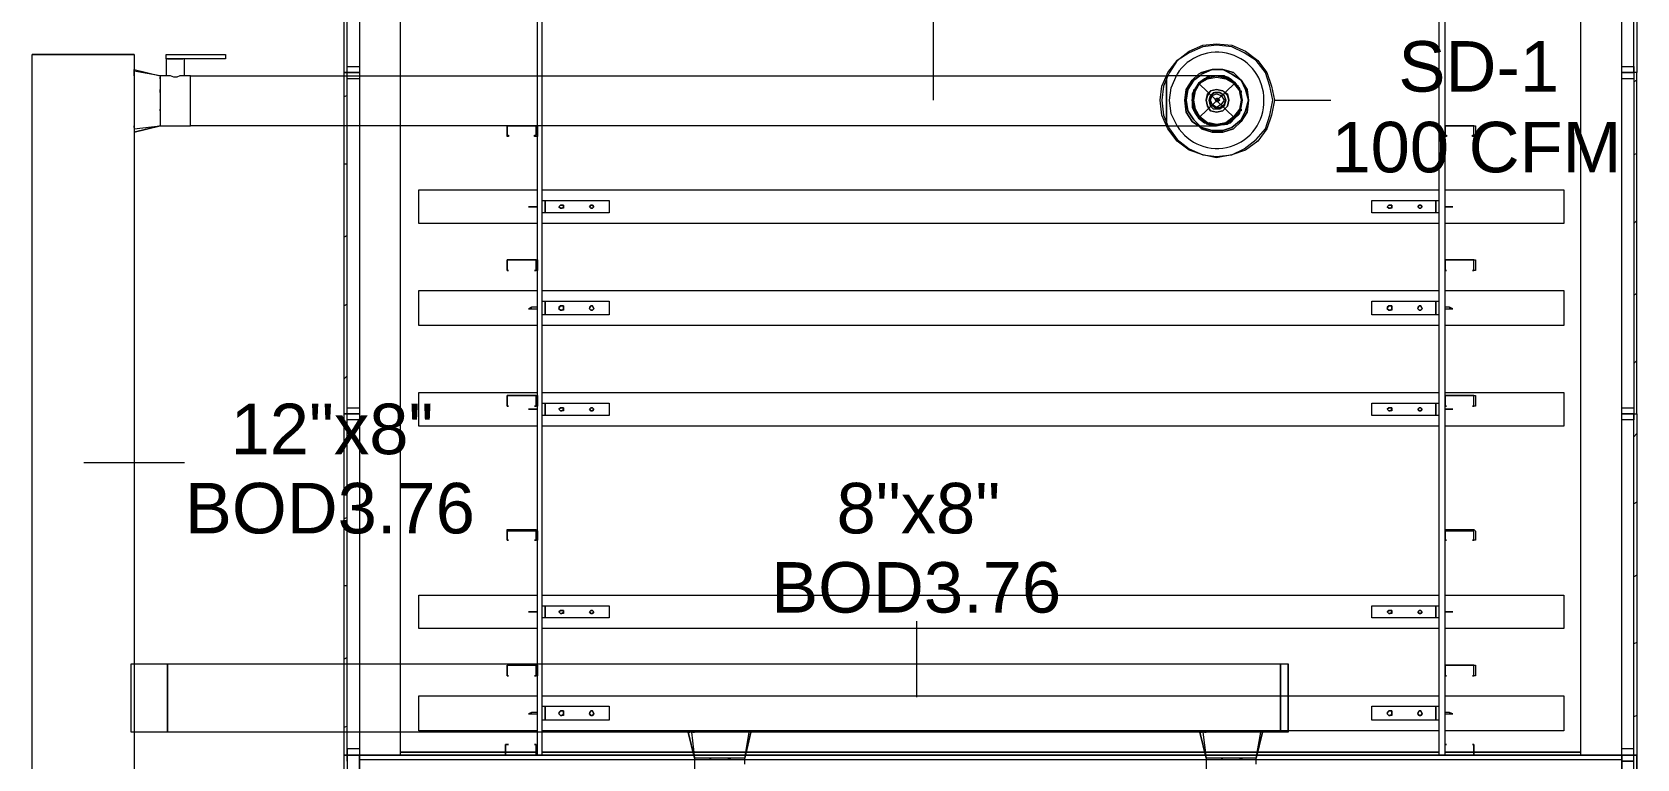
# Model space of a CAD drawing. Header units: metres. Extents: x -2 to 237, y -8 to 52.
# Drawn here: x 43.154 to 47.988, y 25.637 to 27.825 of the extents above; entities that cross this region are included whole.
import ezdxf

# ---------------------------------------------------------------- set-up
doc = ezdxf.new("R2010")
doc.units = ezdxf.units.M
doc.layers.add('HVAC - Ductos', color=5, linetype='Continuous', lineweight=0)
doc.layers.add('PDF2_Text', color=7, linetype='Continuous', lineweight=0)
doc.layers.add('PDF2_Geometry', color=7, linetype='Continuous', lineweight=0, true_color=0xaaaaaa)
doc.styles.add('PDF Helvetica', font='')
doc.styles.get('PDF Helvetica').set_extended_font_data('Helvetica')

msp = doc.modelspace()

# ---------------------------------------------------------------- linework, layer by layer
at = {"layer": 'HVAC - Ductos', "lineweight": 0}
for points in [[(45.8687, 27.6201), (45.8687, 27.8586)], [(43.4609, 27.7577), (43.1536, 27.7577)], [(46.575, 27.5422), (46.5796, 27.533), (46.6025, 27.5009), (46.6392, 27.4734), (46.6805, 27.455), (46.7217, 27.4504), (46.7677, 27.455), (46.8043, 27.4734), (46.841, 27.5009), (46.8685, 27.533), (46.8823, 27.5743), (46.8914, 27.6201), (46.8823, 27.6615), (46.8685, 27.7026), (46.841, 27.7394), (46.8043, 27.7623), (46.7677, 27.7806), (46.7217, 27.7852), (46.6805, 27.7806), (46.6392, 27.7623), (46.6025, 27.7394), (46.5796, 27.7026), (46.575, 27.6935)], [(43.4609, 27.6935), (43.4609, 27.7026), (43.4609, 27.7072), (43.4609, 27.7118), (43.5389, 27.6935), (43.5389, 27.6843), (43.5389, 27.6706), (43.5389, 27.6569), (43.5389, 27.6385), (43.5389, 27.6201), (43.5389, 27.5972), (43.5389, 27.5789), (43.5389, 27.5651), (43.5389, 27.5513), (43.5389, 27.5467), (43.5389, 27.5422), (43.6306, 27.5422), (43.6306, 27.5467), (43.6306, 27.5513), (43.6306, 27.5651), (43.6306, 27.5789), (43.6306, 27.5972), (43.6306, 27.6201), (43.6306, 27.6385), (43.6306, 27.6569), (43.6306, 27.6706), (43.6306, 27.6843), (43.6306, 27.6935), (43.6123, 27.6935), (43.6123, 27.744)], [(43.5572, 27.744), (43.5572, 27.6935), (43.5389, 27.6935), (43.4609, 27.7072)], [(43.4609, 27.7118), (43.5389, 27.6935)], [(43.5618, 27.744), (43.5664, 27.744), (43.571, 27.744), (43.5802, 27.744), (43.5847, 27.744), (43.5893, 27.744), (43.5985, 27.744), (43.6031, 27.744), (43.6077, 27.744)], [(43.4609, 27.6889), (43.4609, 27.6752), (43.4609, 27.666), (43.4609, 27.6615), (43.4609, 27.6523), (43.4609, 27.6385), (43.4609, 27.6339), (43.4609, 27.6293), (43.4609, 27.6064)], [(43.6123, 27.6935), (43.6077, 27.6935), (43.6031, 27.6935), (43.5985, 27.6935), (43.5893, 27.6889), (43.5802, 27.6889), (43.571, 27.6935), (43.5664, 27.6935), (43.5618, 27.6935), (43.5572, 27.6935)], [(46.5704, 27.5422), (46.5566, 27.5743), (46.552, 27.6201), (46.5566, 27.6615), (46.5704, 27.6935)], [(46.575, 27.6935), (46.5612, 27.6615), (46.5566, 27.6201), (46.5612, 27.5743), (46.575, 27.5422)], [(46.7217, 27.6935), (46.7171, 27.6935), (46.6988, 27.6935), (46.6667, 27.6935), (46.63, 27.6935), (46.5888, 27.6935), (46.5704, 27.6935), (46.5704, 27.6843), (46.5704, 27.6706), (46.5704, 27.6569), (46.5704, 27.6385), (46.5704, 27.6201), (46.5704, 27.5972), (46.5704, 27.5789), (46.5704, 27.5651), (46.5704, 27.5513), (46.5704, 27.5467), (46.5704, 27.5422), (46.6117, 27.5422), (46.653, 27.5422), (46.6851, 27.5422), (46.708, 27.5422), (46.7217, 27.5422), (46.7171, 27.5422), (46.7217, 27.5422), (46.7401, 27.5467), (46.7217, 27.5422)], [(46.5704, 27.5422), (46.5704, 27.5467), (46.5704, 27.5513), (46.5704, 27.5651), (46.5704, 27.5789), (46.5704, 27.5972), (46.5704, 27.6201), (46.5704, 27.6385), (46.5704, 27.6569), (46.5704, 27.6706), (46.5704, 27.6843), (46.5704, 27.6935)], [(46.6025, 27.5422), (46.5842, 27.5789), (46.5796, 27.6201), (46.5842, 27.6569), (46.6025, 27.6981)], [(46.7171, 27.6935), (46.7034, 27.6935), (46.6851, 27.6843), (46.6667, 27.6706), (46.6576, 27.6569), (46.6484, 27.6385), (46.6484, 27.6201), (46.6484, 27.5972), (46.6576, 27.5789), (46.6667, 27.5651), (46.6851, 27.5513), (46.7034, 27.5467), (46.7171, 27.5422)], [(46.7768, 27.5651), (46.7585, 27.5559), (46.7401, 27.5467), (46.7217, 27.5467), (46.7034, 27.5467), (46.6851, 27.5559), (46.6713, 27.5651), (46.6576, 27.5835), (46.653, 27.6018), (46.6484, 27.6201), (46.653, 27.6385), (46.6576, 27.6569), (46.6713, 27.6706), (46.6851, 27.6843), (46.7034, 27.6889), (46.7217, 27.6935), (46.7401, 27.6889), (46.7585, 27.6843), (46.7768, 27.6706), (46.786, 27.6569), (46.7951, 27.6385), (46.7951, 27.6201), (46.7951, 27.6018), (46.786, 27.5835), (46.7768, 27.5651), (46.7905, 27.5881)], [(46.653, 27.6477), (46.653, 27.6523)], [(46.6576, 27.6477), (46.6713, 27.6706), (46.6897, 27.6843)], [(46.6897, 27.6889), (46.6943, 27.6889), (46.6988, 27.6889), (46.7217, 27.6935), (46.7493, 27.6889)], [(46.7493, 27.6889), (46.7539, 27.6889)], [(46.7539, 27.6843), (46.7768, 27.6706), (46.7905, 27.6477)], [(43.4609, 27.6018), (43.4609, 27.5972), (43.4609, 27.5835), (43.4609, 27.5743), (43.4609, 27.5697), (43.4609, 27.5651), (43.4609, 27.5467)], [(46.653, 27.5881), (46.653, 27.5926), (46.6484, 27.6201), (46.653, 27.6431)], [(46.7905, 27.6477), (46.7951, 27.6477), (46.7951, 27.6431)], [(46.7905, 27.6431), (46.7951, 27.6201), (46.7905, 27.5926)], [(46.896, 27.6201), (47.0657, 27.6201)], [(46.6988, 27.5467), (46.6943, 27.5467), (46.6897, 27.5513), (46.6713, 27.5651), (46.6576, 27.5881)], [(46.7722, 27.5651), (46.7539, 27.5513)], [(46.7951, 27.5926), (46.7951, 27.5881), (46.7905, 27.5881)], [(43.4609, 27.5376), (43.4609, 27.5422), (43.4609, 27.533), (43.5389, 27.5422)], [(43.4609, 27.5238), (43.5389, 27.5422), (43.4609, 27.5238)], [(46.7493, 27.5513), (46.7217, 27.5467), (46.6988, 27.5513)], [(46.7539, 27.5513), (46.7539, 27.5467), (46.7493, 27.5467)], [(43.3096, 26.5286), (43.6123, 26.5286)], [(45.8183, 25.8223), (45.8183, 26.0516)], [(46.9373, 25.7169), (46.9144, 25.7169), (46.9144, 25.9232), (46.9373, 25.9232)], [(46.9373, 25.9232), (46.9373, 25.7169), (46.9373, 25.9232)], [(45.1303, 25.7169), (45.1487, 25.6389), (45.1303, 25.7169)], [(45.1441, 25.7169), (45.1487, 25.7169), (45.1395, 25.7169), (45.1487, 25.6389)], [(45.3184, 25.7169), (45.3, 25.6389), (45.2954, 25.6389), (45.2908, 25.6389), (45.2771, 25.6389), (45.2633, 25.6389), (45.245, 25.6389), (45.2267, 25.6389), (45.2037, 25.6389), (45.1853, 25.6389), (45.1716, 25.6389), (45.1579, 25.6389), (45.1533, 25.6389), (45.1487, 25.6389), (45.1487, 25.5472)], [(45.2083, 25.7169), (45.2037, 25.7169), (45.1899, 25.7169), (45.1807, 25.7169), (45.1762, 25.7169), (45.1716, 25.7169), (45.1533, 25.7169)], [(45.2954, 25.7169), (45.2817, 25.7169), (45.2725, 25.7169), (45.2679, 25.7169), (45.2587, 25.7169), (45.245, 25.7169), (45.2404, 25.7169), (45.2358, 25.7169), (45.2129, 25.7169)], [(45.3, 25.6205), (45.3, 25.6389), (45.3138, 25.7169)], [(45.3, 25.6389), (45.3184, 25.7169), (45.3138, 25.7169), (45.3092, 25.7169), (45.3, 25.7169)], [(46.6713, 25.7169), (46.6897, 25.6389), (46.6713, 25.7169)], [(46.6851, 25.7169), (46.6897, 25.7169), (46.6805, 25.7169), (46.6897, 25.6389)], [(46.8594, 25.7169), (46.841, 25.6389), (46.8364, 25.6389), (46.8318, 25.6389), (46.818, 25.6389), (46.8043, 25.6389), (46.786, 25.6389), (46.7677, 25.6389), (46.7447, 25.6389), (46.7263, 25.6389), (46.7126, 25.6389), (46.6988, 25.6389), (46.6943, 25.6389), (46.6897, 25.6389), (46.6897, 25.5472)], [(46.7493, 25.7169), (46.7447, 25.7169), (46.7309, 25.7169), (46.7217, 25.7169), (46.7171, 25.7169), (46.7126, 25.7169), (46.6943, 25.7169)], [(46.8089, 25.7169), (46.7997, 25.7169), (46.786, 25.7169), (46.7814, 25.7169), (46.7768, 25.7169), (46.7539, 25.7169)], [(46.8364, 25.7169), (46.8226, 25.7169), (46.8135, 25.7169), (46.8089, 25.7169), (46.7905, 25.7169)], [(46.841, 25.6205), (46.841, 25.6389), (46.8548, 25.7169)], [(46.841, 25.6389), (46.8594, 25.7169), (46.8548, 25.7169), (46.8502, 25.7169), (46.841, 25.7169)]]:
    msp.add_lwpolyline(points, dxfattribs=at)
for points in [[(43.1536, 23.0201), (43.1536, 27.7577), (43.4609, 27.7577), (43.4609, 23.0201)], [(43.7361, 27.7577), (43.7361, 27.744), (43.5572, 27.744), (43.5572, 27.7577)], [(43.6306, 27.6935), (46.5704, 27.6935), (46.575, 27.7026), (46.6025, 27.7394), (46.6392, 27.7669), (46.6805, 27.7852), (46.7217, 27.7898), (46.7677, 27.7852), (46.8089, 27.7669), (46.8456, 27.7394), (46.8731, 27.7026), (46.8868, 27.6615), (46.896, 27.6201), (46.8868, 27.5743), (46.8731, 27.533), (46.8456, 27.4963), (46.8089, 27.4688), (46.7677, 27.455), (46.7217, 27.4458), (46.6805, 27.455), (46.6392, 27.4688), (46.6025, 27.4963), (46.575, 27.533), (46.5704, 27.5422), (43.6306, 27.5422), (43.6306, 27.5467), (43.6306, 27.5513), (43.6306, 27.5651), (43.6306, 27.5789), (43.6306, 27.5972), (43.6306, 27.6201), (43.6306, 27.6385), (43.6306, 27.6569), (43.6306, 27.6706), (43.6306, 27.6843)], [(46.818, 27.6201), (46.8135, 27.5835), (46.7951, 27.5559), (46.7722, 27.533), (46.7401, 27.5238), (46.708, 27.5238), (46.6759, 27.533), (46.6667, 27.5422), (46.6759, 27.533), (46.708, 27.5238), (46.7401, 27.5238), (46.7722, 27.533), (46.7951, 27.5559), (46.8135, 27.5835), (46.818, 27.6201), (46.8135, 27.6523), (46.7951, 27.6798), (46.7722, 27.7026), (46.7401, 27.7118), (46.708, 27.7118), (46.6759, 27.7026), (46.6667, 27.6981), (46.6759, 27.7026), (46.708, 27.7118), (46.7401, 27.7118), (46.7722, 27.7026), (46.7951, 27.6798), (46.8135, 27.6523)], [(46.818, 27.6201), (46.8089, 27.6523), (46.7951, 27.6798), (46.7677, 27.6981), (46.7401, 27.7118), (46.708, 27.7118), (46.6759, 27.6981), (46.6713, 27.6935), (46.6759, 27.6981), (46.708, 27.7118), (46.7401, 27.7118), (46.7677, 27.6981), (46.7951, 27.6798), (46.8089, 27.6523), (46.818, 27.6201), (46.8089, 27.5881), (46.7951, 27.5605), (46.7677, 27.5376), (46.7401, 27.5284), (46.708, 27.5284), (46.6759, 27.5376), (46.6713, 27.5422), (46.6759, 27.5376), (46.708, 27.5284), (46.7401, 27.5284), (46.7677, 27.5376), (46.7951, 27.5605), (46.8089, 27.5881)], [(43.5389, 27.6843), (43.5389, 27.6889)], [(43.5389, 27.6431), (43.5389, 27.6477), (43.5389, 27.6523), (43.5389, 27.6477)], [(46.63, 27.6523), (46.6484, 27.6798), (46.6667, 27.6981), (46.6484, 27.6798), (46.63, 27.6523), (46.6254, 27.6201), (46.63, 27.5835), (46.6254, 27.6201)], [(46.6346, 27.6523), (46.63, 27.6201), (46.6346, 27.5881), (46.653, 27.5605), (46.6713, 27.5422), (46.653, 27.5605), (46.6346, 27.5881), (46.63, 27.6201), (46.6346, 27.6523), (46.653, 27.6798), (46.6713, 27.6935), (46.653, 27.6798)], [(46.6576, 27.6477), (46.6713, 27.6706), (46.6943, 27.6843), (46.7217, 27.6889), (46.7493, 27.6843), (46.7722, 27.6706), (46.7905, 27.6477), (46.7951, 27.6201), (46.7905, 27.5926), (46.7722, 27.5697), (46.7493, 27.5513), (46.7217, 27.5467), (46.6943, 27.5513), (46.6713, 27.5697), (46.6576, 27.5926), (46.653, 27.6201)], [(46.6943, 27.6339), (46.6897, 27.6201), (46.6943, 27.6385), (46.7034, 27.6477), (46.7217, 27.6523), (46.7401, 27.6477), (46.7539, 27.6385), (46.7585, 27.6201), (46.7539, 27.6339), (46.7401, 27.6477), (46.7217, 27.6523), (46.7034, 27.6477)], [(46.7401, 27.6935), (46.7217, 27.6935), (46.7171, 27.6935), (46.7217, 27.6935)], [(46.7447, 27.6935), (46.7401, 27.6935)], [(46.7539, 27.6018), (46.7585, 27.6201), (46.7539, 27.6018), (46.7401, 27.5881), (46.7217, 27.5835), (46.7034, 27.5881), (46.6943, 27.6018), (46.6897, 27.6201), (46.6943, 27.6018), (46.7034, 27.5881), (46.7217, 27.5835), (46.7401, 27.5881)], [(46.7034, 27.6339), (46.6988, 27.6201), (46.7034, 27.6339), (46.7126, 27.6431), (46.7309, 27.6431), (46.7447, 27.6339), (46.7493, 27.6201), (46.7447, 27.6339), (46.7309, 27.6431), (46.7171, 27.6431)], [(46.7447, 27.6064), (46.7493, 27.6201), (46.7447, 27.6018), (46.7309, 27.5926), (46.7126, 27.5926), (46.7034, 27.6018), (46.6988, 27.6201), (46.7034, 27.6064), (46.7171, 27.5972), (46.7309, 27.5972)], [(46.708, 27.6339), (46.7217, 27.6385), (46.7355, 27.6339), (46.7447, 27.6201), (46.7355, 27.6064), (46.7217, 27.5972), (46.708, 27.6064), (46.7034, 27.6201)], [(46.7217, 27.6247), (46.7171, 27.6201), (46.7217, 27.6247), (46.7263, 27.6247), (46.7309, 27.6201), (46.7263, 27.6155), (46.7217, 27.6155), (46.7171, 27.6201), (46.7217, 27.6155), (46.7263, 27.6155), (46.7263, 27.6201), (46.7263, 27.6247)], [(43.5389, 27.5881), (43.5389, 27.5926)], [(46.6484, 27.5559), (46.63, 27.5835), (46.6484, 27.5559), (46.6667, 27.5422)], [(46.7401, 27.5467), (46.7447, 27.5467)], [(43.4518, 25.9232), (43.4609, 25.9232), (43.4609, 25.7169), (43.4518, 25.7169)], [(43.4518, 25.9232), (43.5618, 25.9232), (43.5618, 25.7169), (43.4518, 25.7169)], [(43.5618, 25.9232), (46.9144, 25.9232), (46.9144, 25.7169), (43.5618, 25.7169)], [(45.1349, 25.7169), (45.1303, 25.7169)], [(46.6759, 25.7169), (46.6713, 25.7169)], [(45.1945, 25.6389), (45.1991, 25.6389)], [(45.2496, 25.6389), (45.2541, 25.6389), (45.2587, 25.6389), (45.2541, 25.6389)], [(46.7355, 25.6389), (46.7401, 25.6389)], [(46.7905, 25.6389), (46.7951, 25.6389), (46.7997, 25.6389), (46.7951, 25.6389)]]:
    msp.add_lwpolyline(points, close=True, dxfattribs=at)
msp.add_lwpolyline([(46.6025, 27.5422, 0.770982), (46.8639, 27.6201, 0.758075), (46.6025, 27.6981)], format="xyb", dxfattribs=at)
msp.add_lwpolyline([(46.7447, 27.5467), (46.7631, 27.5513), (46.7768, 27.5651), (46.7905, 27.5789), (46.7951, 27.5972), (46.7997, 27.6201), (46.7951, 27.6385), (46.7905, 27.6569), (46.7768, 27.6706), (46.7631, 27.6843), (46.7447, 27.6935, -0.717325)], format="xyb", close=True, dxfattribs=at)
at = {"layer": 'PDF2_Geometry', "lineweight": 0}
for points in [[(47.9417, 30.7801), (47.9784, 30.7801), (47.9875, 30.7801), (47.9875, 29.7527), (47.9784, 29.7527), (47.9784, 28.73), (47.9875, 28.73), (47.9875, 27.7026), (47.9784, 27.7026), (47.9784, 26.6753), (47.9875, 26.6753), (47.9875, 25.648)], [(44.1397, 25.6664), (44.103, 25.6664), (44.103, 25.648), (44.103, 26.6753), (44.0938, 26.6753), (44.0938, 27.7026), (44.103, 27.7026), (44.103, 28.73), (44.0938, 28.73), (44.0938, 29.7527), (44.103, 29.7527)], [(47.8178, 29.5601), (47.8178, 25.648), (44.2635, 25.648), (47.8178, 25.648), (47.9417, 25.648), (44.1397, 25.648), (44.2635, 25.648), (44.2635, 29.5601)], [(44.1397, 29.5601), (44.1397, 25.648), (44.1397, 25.6343), (47.9417, 25.6343), (47.9417, 25.648), (47.9784, 25.648), (47.9784, 25.6664), (47.9417, 25.6664)], [(47.4097, 25.648), (47.3913, 25.648), (44.69, 25.648), (44.6763, 25.648), (44.6763, 29.5601), (44.6763, 29.5418), (44.6671, 29.5418), (44.6671, 29.5464), (44.6717, 29.5464), (44.6717, 29.5601), (44.5845, 29.5601), (44.4974, 29.5601), (44.5845, 29.5601), (44.6717, 29.5601)], [(47.4968, 25.648), (47.4968, 25.6526), (47.4968, 25.6801), (47.4922, 25.6801), (47.4968, 25.6801), (47.4968, 25.6526), (47.4968, 25.648), (47.6253, 25.648), (47.4968, 25.648), (47.4097, 25.648), (47.4097, 29.5601), (47.4189, 29.5601), (47.4097, 29.5601), (47.4097, 29.5464), (47.4143, 29.5464), (47.4143, 29.5418), (47.4097, 29.5418)], [(47.9417, 24.341), (47.9417, 25.648), (47.9417, 24.341), (47.9463, 24.341), (47.9417, 24.341), (47.9417, 25.5242), (47.9417, 25.648), (47.9417, 29.5601), (47.9463, 29.5555), (47.9417, 29.5555), (47.9463, 29.5555), (47.9463, 29.5601)], [(44.0938, 24.6207), (44.0938, 25.648), (44.103, 25.648), (44.0938, 25.648), (44.0938, 26.6753), (44.103, 26.6753), (44.103, 27.7026), (44.0938, 27.7026), (44.0938, 28.73)], [(47.9784, 24.341), (47.9875, 24.341), (47.9875, 24.6207), (47.9784, 24.6207), (47.9784, 24.341), (47.9875, 24.341), (47.9875, 24.6207), (47.9784, 24.6207), (47.9784, 25.648), (47.9875, 25.648), (47.9875, 24.6207), (47.9875, 25.648), (47.9784, 25.648), (47.9784, 26.6753), (47.9875, 26.6753), (47.9875, 27.7026), (47.9784, 27.7026), (47.9784, 28.73)], [(44.1397, 27.6843), (44.103, 27.6843), (44.103, 27.7026), (44.103, 27.721), (44.1397, 27.721)], [(44.1397, 27.7026), (44.103, 27.7026), (44.1397, 27.7026)], [(47.9417, 27.721), (47.9784, 27.721), (47.9784, 27.7026), (47.9417, 27.7026), (47.9784, 27.7026), (47.9784, 27.6843), (47.9417, 27.6843)], [(47.9875, 27.6798), (47.9784, 27.6752)], [(44.103, 27.6339), (44.0938, 27.6293)], [(47.4097, 27.5422), (47.4968, 27.5422), (47.5014, 27.5422), (47.5014, 27.5101), (47.4922, 27.5101), (47.4922, 27.5146), (47.4968, 27.5146), (47.4968, 27.5422), (47.4097, 27.5422), (47.4097, 27.5146), (47.4143, 27.5146), (47.4143, 27.5101), (47.4097, 27.5101)], [(47.9875, 27.4596), (47.9784, 27.455)], [(44.103, 27.4275), (44.0938, 27.4275)], [(44.6763, 27.2487), (44.3186, 27.2487), (44.3186, 27.3495), (44.6763, 27.3495)], [(44.69, 27.3495), (47.3913, 27.3495)], [(47.3913, 27.2807), (47.3822, 27.2807), (47.1896, 27.2807), (47.1896, 27.3175), (47.3822, 27.3175), (47.3913, 27.3175)], [(47.4097, 27.3495), (47.7674, 27.3495), (47.7674, 27.2487), (47.4097, 27.2487)], [(44.6579, 27.2991), (44.6488, 27.2991), (44.6579, 27.2991)], [(44.6763, 27.2991), (44.6579, 27.2991), (44.6763, 27.2991)], [(47.4235, 27.2991), (47.4097, 27.2991), (47.4235, 27.2991)], [(47.4327, 27.2991), (47.4235, 27.2991), (47.4327, 27.2991)], [(47.3913, 27.2487), (44.69, 27.2487)], [(47.9875, 27.2578), (47.9784, 27.2487)], [(44.103, 27.212), (44.0938, 27.2074)], [(47.4097, 27.1386), (47.4968, 27.1386), (47.5014, 27.1386), (47.5014, 27.134), (47.5014, 27.1065), (47.4922, 27.1065), (47.4968, 27.1065), (47.4968, 27.134), (47.4968, 27.1386), (47.4097, 27.1386), (47.4097, 27.134), (47.4097, 27.1065)], [(44.6763, 26.9414), (44.3186, 26.9414), (44.3186, 27.0468), (44.6763, 27.0468)], [(44.69, 27.0468), (47.3913, 27.0468)], [(47.4097, 27.0468), (47.7674, 27.0468), (47.7674, 26.9414), (47.4097, 26.9414)], [(47.9875, 27.0377), (47.9784, 27.0331)], [(44.103, 27.0056), (44.0938, 27.001)], [(44.6763, 26.9964), (44.6579, 26.9964), (44.6488, 26.9918), (44.6579, 26.9918), (44.6763, 26.9918)], [(44.6579, 26.9918), (44.6579, 26.9964)], [(44.6992, 27.001), (44.6992, 26.9964)], [(44.6992, 26.9918), (44.6992, 26.9873)], [(47.3913, 26.9735), (47.3822, 26.9735), (47.1896, 26.9735), (47.1896, 27.0147), (47.3822, 27.0147), (47.3913, 27.0147)], [(47.3822, 26.9964), (47.3822, 27.001)], [(47.3822, 26.9873), (47.3822, 26.9918)], [(47.4097, 26.9918), (47.4235, 26.9918), (47.4327, 26.9918), (47.4235, 26.9964), (47.4097, 26.9964)], [(47.4235, 26.9964), (47.4235, 26.9918)], [(47.3913, 26.9414), (44.69, 26.9414)], [(47.9875, 26.8359), (47.9784, 26.8267)], [(44.103, 26.79), (44.0938, 26.7808)], [(44.6763, 26.6387), (44.3186, 26.6387), (44.3186, 26.7396), (44.6763, 26.7396)], [(44.69, 26.7396), (47.3913, 26.7396)], [(47.4097, 26.7396), (47.7674, 26.7396), (47.7674, 26.6387), (47.4097, 26.6387)], [(44.1397, 26.657), (44.103, 26.657), (44.103, 26.6753), (44.103, 26.6937), (44.1397, 26.6937)], [(44.6579, 26.6891), (44.6488, 26.6891), (44.6579, 26.6891)], [(44.6763, 26.6891), (44.6579, 26.6891), (44.6763, 26.6891)], [(47.3913, 26.6708), (47.3822, 26.6708), (47.1896, 26.6708), (47.1896, 26.7075), (47.3822, 26.7075), (47.3913, 26.7075)], [(47.4097, 26.7304), (47.4968, 26.7304), (47.5014, 26.7304), (47.5014, 26.6983), (47.4922, 26.6983), (47.4968, 26.6983), (47.4968, 26.7304), (47.4097, 26.7304), (47.4097, 26.6983)], [(47.4235, 26.6891), (47.4097, 26.6891), (47.4235, 26.6891)], [(47.4327, 26.6891), (47.4235, 26.6891), (47.4327, 26.6891)], [(47.9417, 26.6937), (47.9784, 26.6937), (47.9784, 26.6753), (47.9417, 26.6753), (47.9784, 26.6753), (47.9784, 26.657), (47.9417, 26.657)], [(44.1397, 26.6753), (44.103, 26.6753), (44.1397, 26.6753)], [(47.3913, 26.6387), (44.69, 26.6387)], [(47.9875, 26.6157), (47.9784, 26.6065)], [(44.103, 26.5836), (44.0938, 26.579)], [(47.9875, 26.4094), (47.9784, 26.4048)], [(44.103, 26.3635), (44.0938, 26.3589)], [(47.4097, 26.3222), (47.4097, 26.3268), (47.4968, 26.3268), (47.5014, 26.3222), (47.5014, 26.2947), (47.4922, 26.2947), (47.4968, 26.2947), (47.4968, 26.3222), (47.4097, 26.3222), (47.4097, 26.2947)], [(44.103, 26.1571), (44.0938, 26.1571)], [(47.9875, 26.1892), (47.9784, 26.1846)], [(44.6763, 26.0287), (44.3186, 26.0287), (44.3186, 26.1296), (44.6763, 26.1296)], [(44.69, 26.1296), (47.3913, 26.1296)], [(47.4097, 26.1296), (47.7674, 26.1296), (47.7674, 26.0287), (47.4097, 26.0287)], [(44.6579, 26.0791), (44.6488, 26.0791), (44.6579, 26.0791)], [(44.6763, 26.0791), (44.6579, 26.0791), (44.6763, 26.0791)], [(47.3913, 26.0608), (47.3822, 26.0608), (47.1896, 26.0608), (47.1896, 26.0975), (47.3822, 26.0975), (47.3913, 26.0975)], [(47.4235, 26.0791), (47.4097, 26.0791), (47.4235, 26.0791)], [(47.4327, 26.0791), (47.4235, 26.0791), (47.4327, 26.0791)], [(47.3913, 26.0287), (44.69, 26.0287)], [(47.9875, 25.9874), (47.9784, 25.9828)], [(44.103, 25.9416), (44.0938, 25.937)], [(47.4097, 25.9186), (47.4968, 25.9186), (47.5014, 25.9186), (47.5014, 25.8866), (47.4922, 25.8866), (47.4968, 25.8866), (47.4968, 25.9186), (47.4097, 25.9186), (47.4097, 25.8866)], [(44.6763, 25.7214), (44.3186, 25.7214), (44.3186, 25.8269), (44.6763, 25.8269)], [(44.69, 25.8269), (47.3913, 25.8269)], [(47.4097, 25.8269), (47.7674, 25.8269), (47.7674, 25.7214), (47.4097, 25.7214)], [(44.6763, 25.7764), (44.6579, 25.7764), (44.6488, 25.7719), (44.6579, 25.7719), (44.6763, 25.7719)], [(44.6579, 25.7719), (44.6579, 25.7764)], [(44.6992, 25.781), (44.6992, 25.7764)], [(44.6992, 25.7719), (44.6992, 25.7673)], [(47.3913, 25.7535), (47.3822, 25.7535), (47.1896, 25.7535), (47.1896, 25.7948), (47.3822, 25.7948), (47.3913, 25.7948)], [(47.3822, 25.7764), (47.3822, 25.781)], [(47.3822, 25.7673), (47.3822, 25.7719)], [(47.4097, 25.7719), (47.4235, 25.7719), (47.4327, 25.7719), (47.4235, 25.7764), (47.4097, 25.7764)], [(47.4235, 25.7764), (47.4235, 25.7719)], [(47.9875, 25.7673), (47.9784, 25.7627)], [(44.103, 25.7352), (44.0938, 25.7306)], [(47.3913, 25.7214), (44.69, 25.7214)], [(44.58, 25.648), (44.58, 25.6526), (44.58, 25.6801), (44.58, 25.6526), (44.58, 25.648), (44.5845, 25.648), (44.6717, 25.648), (44.6763, 25.648), (44.6717, 25.648), (44.6717, 25.6526), (44.6717, 25.6801), (44.6671, 25.6801), (44.6717, 25.6801), (44.6717, 25.6526), (44.6717, 25.648)], [(44.103, 24.341), (44.0938, 24.341), (44.0938, 24.6207), (44.0938, 25.648)], [(44.103, 25.6297), (44.103, 25.648), (44.103, 24.6207)], [(44.1397, 25.648), (44.103, 25.648), (44.1397, 25.648)], [(47.9417, 24.6482), (47.9417, 25.6297), (47.9784, 25.6297), (47.9417, 25.6297), (47.9417, 24.6482), (47.9784, 24.6482), (47.9784, 25.6297), (47.9784, 25.648), (47.9417, 25.648), (44.1397, 25.648), (44.1397, 25.5242), (44.1397, 24.341), (44.1351, 24.341), (44.1397, 24.341)]]:
    msp.add_lwpolyline(points, dxfattribs=at)
for points in [[(47.3913, 29.5601), (47.3913, 25.648), (44.69, 25.648), (44.69, 29.5601)], [(44.5845, 27.5422), (44.6717, 27.5422), (44.6763, 27.5422), (44.6763, 27.5101), (44.6671, 27.5101), (44.6671, 27.5146), (44.6717, 27.5146), (44.6717, 27.5422), (44.5845, 27.5422), (44.5845, 27.5146), (44.5891, 27.5146), (44.5891, 27.5101), (44.5845, 27.5101)], [(44.69, 27.2807), (44.69, 27.3175), (44.6992, 27.3175), (44.8918, 27.3175), (44.8918, 27.2807), (44.6992, 27.2807)], [(44.6992, 27.2807), (44.6992, 27.3175)], [(47.3822, 27.2807), (47.3822, 27.3175)], [(44.6992, 27.2991), (44.6992, 27.3037), (44.6992, 27.2991), (44.6992, 27.2945), (44.6992, 27.2991), (44.6992, 27.3037), (44.6992, 27.2991), (44.6992, 27.2945)], [(44.7542, 27.2991), (44.7542, 27.3037), (44.7451, 27.3037), (44.7405, 27.2991), (44.7451, 27.2945), (44.7496, 27.2945)], [(44.7405, 27.2991), (44.7451, 27.3037), (44.7542, 27.3037), (44.7542, 27.2991), (44.7542, 27.2945), (44.7451, 27.2945)], [(44.846, 27.2991), (44.8414, 27.3037), (44.8368, 27.3037), (44.8322, 27.2991), (44.8368, 27.2945), (44.8414, 27.2945)], [(44.8322, 27.2991), (44.8368, 27.3037), (44.8414, 27.3037), (44.846, 27.2991), (44.8414, 27.2945), (44.8368, 27.2945)], [(47.2492, 27.2991), (47.2492, 27.3037), (47.24, 27.3037), (47.2354, 27.2991), (47.24, 27.2945), (47.2446, 27.2945)], [(47.2354, 27.2991), (47.24, 27.3037), (47.2492, 27.3037), (47.2492, 27.2991), (47.2492, 27.2945), (47.24, 27.2945)], [(47.3409, 27.2991), (47.3363, 27.3037), (47.3317, 27.3037), (47.3272, 27.2991), (47.3317, 27.2945), (47.3363, 27.2945)], [(47.3272, 27.2991), (47.3317, 27.3037), (47.3363, 27.3037), (47.3409, 27.2991), (47.3363, 27.2945), (47.3317, 27.2945)], [(47.3822, 27.2991), (47.3822, 27.3037), (47.3822, 27.2991), (47.3822, 27.2945), (47.3822, 27.2991), (47.3822, 27.3037), (47.3822, 27.2991), (47.3822, 27.2945)], [(44.5845, 27.134), (44.5845, 27.1386), (44.6717, 27.1386), (44.6763, 27.1386), (44.6763, 27.134), (44.6763, 27.1065), (44.6671, 27.1065), (44.6717, 27.1065), (44.6717, 27.134), (44.6717, 27.1386), (44.5845, 27.1386), (44.5845, 27.134), (44.5845, 27.1065)], [(44.5891, 27.1065), (44.5845, 27.1065)], [(47.4143, 27.1065), (47.4097, 27.1065)], [(44.69, 26.9735), (44.69, 27.0147), (44.6992, 27.0147), (44.8918, 27.0147), (44.8918, 26.9735), (44.6992, 26.9735)], [(44.6992, 26.9735), (44.6992, 27.0147)], [(44.6992, 26.9918), (44.6992, 27.001), (44.6992, 26.9918), (44.6992, 26.9873), (44.6992, 26.9918), (44.6992, 27.001), (44.6992, 26.9918), (44.6992, 26.9873)], [(44.7542, 26.9918), (44.7542, 27.001), (44.7451, 27.001), (44.7405, 26.9964), (44.7405, 26.9918), (44.7451, 26.9873), (44.7496, 26.9873)], [(44.7405, 26.9918), (44.7451, 27.001), (44.7542, 27.001), (44.7542, 26.9918), (44.7542, 26.9873), (44.7451, 26.9873)], [(44.846, 26.9918), (44.8414, 27.001), (44.8368, 27.001), (44.8322, 26.9964), (44.8322, 26.9918), (44.8368, 26.9873), (44.8414, 26.9873)], [(44.8322, 26.9918), (44.8368, 27.001), (44.8414, 27.001), (44.846, 26.9918), (44.8414, 26.9873), (44.8368, 26.9873)], [(47.2492, 26.9918), (47.2492, 27.001), (47.24, 27.001), (47.2354, 26.9964), (47.2354, 26.9918), (47.24, 26.9873), (47.2446, 26.9873)], [(47.2354, 26.9918), (47.24, 27.001), (47.2492, 27.001), (47.2492, 26.9918), (47.2492, 26.9873), (47.24, 26.9873)], [(47.3409, 26.9918), (47.3363, 27.001), (47.3317, 27.001), (47.3272, 26.9964), (47.3272, 26.9918), (47.3317, 26.9873), (47.3363, 26.9873)], [(47.3272, 26.9918), (47.3317, 27.001), (47.3363, 27.001), (47.3409, 26.9918), (47.3363, 26.9873), (47.3317, 26.9873)], [(47.3822, 26.9735), (47.3822, 27.0147)], [(47.3822, 26.9918), (47.3822, 27.001), (47.3822, 26.9918), (47.3822, 26.9873), (47.3822, 26.9918), (47.3822, 27.001), (47.3822, 26.9918), (47.3822, 26.9873)], [(44.5845, 26.7304), (44.6717, 26.7304), (44.6763, 26.7304), (44.6763, 26.6983), (44.6671, 26.6983), (44.6717, 26.6983), (44.6717, 26.7304), (44.5845, 26.7304), (44.5845, 26.6983)], [(44.5891, 26.6983), (44.5845, 26.6983)], [(44.69, 26.6708), (44.69, 26.7075), (44.6992, 26.7075), (44.8918, 26.7075), (44.8918, 26.6708), (44.6992, 26.6708)], [(44.6992, 26.6708), (44.6992, 26.7075)], [(44.6992, 26.6891), (44.6992, 26.6937), (44.6992, 26.6891), (44.6992, 26.6845), (44.6992, 26.6891), (44.6992, 26.6937), (44.6992, 26.6891), (44.6992, 26.6845)], [(44.7542, 26.6891), (44.7542, 26.6937), (44.7451, 26.6937), (44.7405, 26.6891), (44.7451, 26.6845), (44.7496, 26.6845)], [(44.7405, 26.6891), (44.7451, 26.6937), (44.7542, 26.6937), (44.7542, 26.6891), (44.7542, 26.6845), (44.7451, 26.6845)], [(44.846, 26.6891), (44.8414, 26.6937), (44.8368, 26.6937), (44.8322, 26.6891), (44.8368, 26.6845), (44.8414, 26.6845)], [(44.8322, 26.6891), (44.8368, 26.6937), (44.8414, 26.6937), (44.846, 26.6891), (44.8414, 26.6845), (44.8368, 26.6845)], [(47.2492, 26.6891), (47.2492, 26.6937), (47.24, 26.6937), (47.2354, 26.6891), (47.24, 26.6845), (47.2446, 26.6845)], [(47.2354, 26.6891), (47.24, 26.6937), (47.2492, 26.6937), (47.2492, 26.6891), (47.2492, 26.6845), (47.24, 26.6845)], [(47.3409, 26.6891), (47.3363, 26.6937), (47.3317, 26.6937), (47.3272, 26.6891), (47.3317, 26.6845), (47.3363, 26.6845)], [(47.3272, 26.6891), (47.3317, 26.6937), (47.3363, 26.6937), (47.3409, 26.6891), (47.3363, 26.6845), (47.3317, 26.6845)], [(47.3822, 26.6708), (47.3822, 26.7075)], [(47.3822, 26.6891), (47.3822, 26.6937), (47.3822, 26.6891), (47.3822, 26.6845), (47.3822, 26.6891), (47.3822, 26.6937), (47.3822, 26.6891), (47.3822, 26.6845)], [(47.4143, 26.6983), (47.4097, 26.6983)], [(44.5845, 26.3222), (44.5845, 26.3268), (44.6717, 26.3268), (44.6763, 26.3222), (44.6763, 26.2947), (44.6671, 26.2947), (44.6717, 26.2947), (44.6717, 26.3222), (44.5845, 26.3222), (44.5845, 26.2947)], [(44.5891, 26.2947), (44.5845, 26.2947)], [(47.4143, 26.2947), (47.4097, 26.2947)], [(44.69, 26.0608), (44.69, 26.0975), (44.6992, 26.0975), (44.8918, 26.0975), (44.8918, 26.0608), (44.6992, 26.0608)], [(44.6992, 26.0608), (44.6992, 26.0975)], [(44.6992, 26.0791), (44.6992, 26.0837), (44.6992, 26.0791), (44.6992, 26.0745), (44.6992, 26.0791), (44.6992, 26.0837), (44.6992, 26.0791), (44.6992, 26.0745)], [(44.7542, 26.0791), (44.7542, 26.0837), (44.7451, 26.0837), (44.7405, 26.0791), (44.7451, 26.0745), (44.7496, 26.0745)], [(44.7405, 26.0791), (44.7451, 26.0837), (44.7542, 26.0837), (44.7542, 26.0791), (44.7542, 26.0745), (44.7451, 26.0745)], [(44.846, 26.0791), (44.8414, 26.0837), (44.8368, 26.0837), (44.8322, 26.0791), (44.8368, 26.0745), (44.8414, 26.0745)], [(44.8322, 26.0791), (44.8368, 26.0837), (44.8414, 26.0837), (44.846, 26.0791), (44.8414, 26.0745), (44.8368, 26.0745)], [(47.2492, 26.0791), (47.2492, 26.0837), (47.24, 26.0837), (47.2354, 26.0791), (47.24, 26.0745), (47.2446, 26.0745)], [(47.2354, 26.0791), (47.24, 26.0837), (47.2492, 26.0837), (47.2492, 26.0791), (47.2492, 26.0745), (47.24, 26.0745)], [(47.3409, 26.0791), (47.3363, 26.0837), (47.3317, 26.0837), (47.3272, 26.0791), (47.3317, 26.0745), (47.3363, 26.0745)], [(47.3272, 26.0791), (47.3317, 26.0837), (47.3363, 26.0837), (47.3409, 26.0791), (47.3363, 26.0745), (47.3317, 26.0745)], [(47.3822, 26.0608), (47.3822, 26.0975)], [(47.3822, 26.0791), (47.3822, 26.0837), (47.3822, 26.0791), (47.3822, 26.0745), (47.3822, 26.0791), (47.3822, 26.0837), (47.3822, 26.0791), (47.3822, 26.0745)], [(44.5845, 25.9186), (44.6717, 25.9186), (44.6763, 25.9186), (44.6763, 25.8866), (44.6671, 25.8866), (44.6717, 25.8866), (44.6717, 25.9186), (44.5845, 25.9186), (44.5845, 25.8866)], [(44.5891, 25.8866), (44.5845, 25.8866)], [(47.4143, 25.8866), (47.4097, 25.8866)], [(44.69, 25.7535), (44.69, 25.7948), (44.6992, 25.7948), (44.8918, 25.7948), (44.8918, 25.7535), (44.6992, 25.7535)], [(44.6992, 25.7535), (44.6992, 25.7948)], [(44.6992, 25.7719), (44.6992, 25.781), (44.6992, 25.7719), (44.6992, 25.7673), (44.6992, 25.7719), (44.6992, 25.781), (44.6992, 25.7719), (44.6992, 25.7673)], [(44.7542, 25.7719), (44.7542, 25.781), (44.7451, 25.781), (44.7405, 25.7764), (44.7405, 25.7719), (44.7451, 25.7673), (44.7496, 25.7673)], [(44.7405, 25.7719), (44.7451, 25.781), (44.7542, 25.781), (44.7542, 25.7719), (44.7542, 25.7673), (44.7451, 25.7673)], [(44.846, 25.7719), (44.8414, 25.781), (44.8368, 25.781), (44.8322, 25.7764), (44.8322, 25.7719), (44.8368, 25.7673), (44.8414, 25.7673)], [(44.8322, 25.7719), (44.8368, 25.781), (44.8414, 25.781), (44.846, 25.7719), (44.8414, 25.7673), (44.8368, 25.7673)], [(47.2492, 25.7719), (47.2492, 25.781), (47.24, 25.781), (47.2354, 25.7764), (47.2354, 25.7719), (47.24, 25.7673), (47.2446, 25.7673)], [(47.2354, 25.7719), (47.24, 25.781), (47.2492, 25.781), (47.2492, 25.7719), (47.2492, 25.7673), (47.24, 25.7673)], [(47.3409, 25.7719), (47.3363, 25.781), (47.3317, 25.781), (47.3272, 25.7764), (47.3272, 25.7719), (47.3317, 25.7673), (47.3363, 25.7673)], [(47.3272, 25.7719), (47.3317, 25.781), (47.3363, 25.781), (47.3409, 25.7719), (47.3363, 25.7673), (47.3317, 25.7673)], [(47.3822, 25.7535), (47.3822, 25.7948)], [(47.3822, 25.7719), (47.3822, 25.781), (47.3822, 25.7719), (47.3822, 25.7673), (47.3822, 25.7719), (47.3822, 25.781), (47.3822, 25.7719), (47.3822, 25.7673)], [(44.5891, 25.6801), (44.58, 25.6801)], [(47.4143, 25.6801), (47.4097, 25.6801)], [(44.1397, 25.648), (44.1397, 24.341)], [(44.6717, 25.6572), (44.58, 25.6572), (44.2635, 25.6572), (44.58, 25.6572)], [(44.2911, 25.648), (44.5845, 25.648)], [(47.3913, 25.6572), (44.69, 25.6572)], [(47.8178, 25.6572), (47.4968, 25.6572), (47.4097, 25.6572), (47.4968, 25.6572)]]:
    msp.add_lwpolyline(points, close=True, dxfattribs=at)
at = {"layer": 'PDF2_Geometry', "color": 8, "lineweight": 0, "true_color": 0x808080}
msp.add_lwpolyline([(46.786, 27.6615), (46.7447, 27.6935), (46.6988, 27.6935), (46.6621, 27.6615), (46.6484, 27.6201), (46.6621, 27.5743), (46.6988, 27.5467), (46.7447, 27.5467), (46.786, 27.5743), (46.7997, 27.6201)], close=True, dxfattribs=at)
for points in [[(46.6667, 27.6706), (46.7768, 27.5651)], [(46.7768, 27.6706), (46.6667, 27.5651)]]:
    msp.add_lwpolyline(points, dxfattribs=at)

# ---------------------------------------------------------------- texts
at = {"layer": 'PDF2_Text', "lineweight": 0, "char_height": 0.15205, "attachment_point": 4, "style": 'PDF Helvetica'}
for s, insert in [('SD-1', (47.2692, 27.7204)), ('100 CFM', (47.0674, 27.4774)), ('12"x8"', (43.7514, 26.6289)), ('BOD3.76', (43.6138, 26.3904)), ('8"x8"', (45.5768, 26.3904)), ('BOD3.76', (45.3796, 26.1519))]:
    msp.add_mtext(s, dxfattribs=dict(at, insert=insert))

doc.saveas('drawing.dxf')
